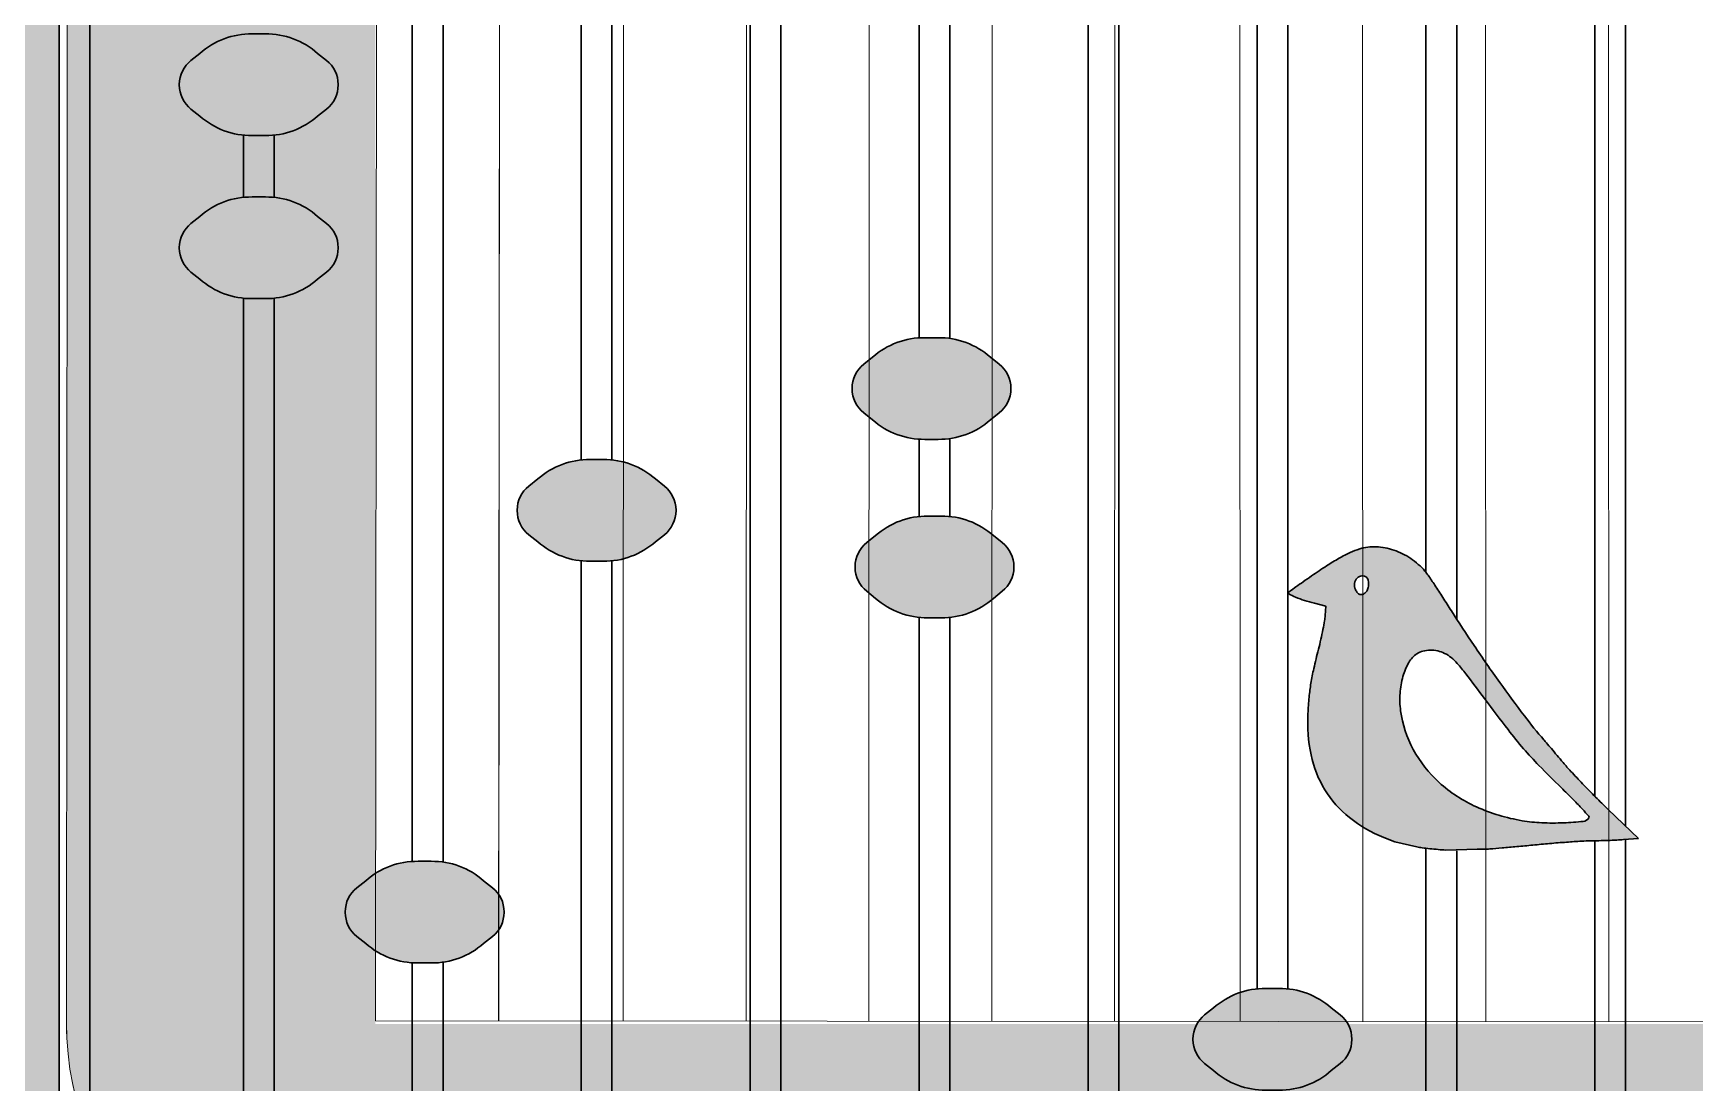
# Model space of a CAD drawing. Header units: millimetres. Extents: x 35877 to 3066687, y -650199 to -40525.
# Drawn here: x 144657.82 to 144684.86, y -179790.32 to -179773.24 of the extents above; entities that cross this region are included whole.
import ezdxf

# ---------------------------------------------------------------- set-up
doc = ezdxf.new("R2010")
doc.units = ezdxf.units.MM
doc.header["$MEASUREMENT"] = 0
for name, color, linetype, lineweight in [('A8_FURNITURE', 32, 'Continuous', 30), ('dim05', 1, 'Continuous', 13), ('Elevation 4.5', 206, 'Continuous', 5), ('FURNITURE', 32, 'Continuous', 9), ('NAME PLATE', 7, 'Continuous', 25)]:
    doc.layers.add(name, color=color, linetype=linetype, lineweight=lineweight)

msp = doc.modelspace()

# ---------------------------------------------------------------- hatches: boundary and pattern name
at = {"layer": 'dim05', "lineweight": 0, "true_color": 0xa47149, "transparency": 33554630}
h = msp.add_hatch(color=35, dxfattribs=at)
h.dxf.hatch_style = 1
h.paths.add_polyline_path([(144698.2313818289, -179711.3997529736), (144652.2392910167, -179711.3997529736), (144652.2469404274, -179803.3590777474), (144698.2390312396, -179803.3590777474), (144698.2377919418, -179788.4605452587), (144692.2390312396, -179788.4605452587), (144692.2390312396, -179791.3590777474, -0.4142135623730951), (144689.2390312396, -179794.3590777474), (144661.241477881, -179794.3590777474, -0.4142135623730951), (144658.241477881, -179791.3590777474), (144658.241477881, -179722.3649777924, -0.4142135623730951), (144661.241477881, -179719.3649777924), (144689.2390312396, -179719.3649777924, -0.4142135623730951), (144692.2390312396, -179722.3649777924), (144692.2390312396, -179749.2606801416), (144698.2345311972, -179749.2606801416)])
at = {"layer": 'Elevation 4.5', "lineweight": 0, "true_color": 0x000000, "transparency": 33554628}
h = msp.add_hatch(color=18, dxfattribs=at)
h.dxf.hatch_style = 1
h.paths.add_polyline_path([(144662.7843304439, -179774.0800362063, 0.2335693837455621), (144662.5942970542, -179773.6798962402), (144662.4496273862, -179773.5655968579, 0.1866468864992518), (144661.5995546106, -179773.2491003679), (144661.3832213856, -179773.2491003679, 0.1866468864992447), (144660.5331486101, -179773.5655968579), (144660.388478942, -179773.6798962402, 0.2294381312187929), (144660.1984455523, -179774.0722235276, 0.2335693837448415), (144660.388478942, -179774.4723634938), (144660.5331486101, -179774.5866628761, 0.1866468864992493), (144661.3832213856, -179774.903159366), (144661.5995546106, -179774.903159366, 0.1866468864992456), (144662.4496273862, -179774.5866628761), (144662.5942970542, -179774.4723634938, 0.2294381312761698)])
h = msp.add_hatch(color=18, dxfattribs=at)
h.dxf.hatch_style = 1
h.paths.add_polyline_path([(144662.7843819503, -179776.7340952044, 0.2335693837455621), (144662.5943485607, -179776.3339552382), (144662.4496788926, -179776.2196558559, 0.1866468864992518), (144661.5996061171, -179775.903159366), (144661.3832728921, -179775.903159366, 0.1866468864992447), (144660.5332001165, -179776.2196558559), (144660.3885304485, -179776.3339552383, 0.2294381312187929), (144660.1984970588, -179776.7262825257, 0.2335693837448415), (144660.3885304485, -179777.1264224918), (144660.5332001165, -179777.2407218741, 0.1866468864992493), (144661.3832728921, -179777.5572183641), (144661.5996061171, -179777.5572183641, 0.1866468864992456), (144662.4496788926, -179777.2407218741), (144662.5943485606, -179777.1264224919, 0.2294381312761698)])
h = msp.add_hatch(color=18, dxfattribs=at)
h.dxf.hatch_style = 1
h.paths.add_polyline_path([(144673.7345290565, -179779.0168487279, 0.2335693837455621), (144673.5444956668, -179778.6167087618), (144673.3998259988, -179778.5024093795, 0.1866468864992518), (144672.5497532232, -179778.1859128895), (144672.3334199982, -179778.1859128895, 0.1866468864992447), (144671.4833472226, -179778.5024093795), (144671.3386775546, -179778.6167087618, 0.2294381312187929), (144671.1486441649, -179779.0090360492, 0.2335693837448415), (144671.3386775546, -179779.4091760154), (144671.4833472226, -179779.5234753977, 0.1866468864992493), (144672.3334199982, -179779.8399718876), (144672.5497532232, -179779.8399718876, 0.1866468864992456), (144673.3998259988, -179779.5234753977), (144673.5444956667, -179779.4091760154, 0.2294381312761698)])
h = msp.add_hatch(color=18, dxfattribs=at)
h.dxf.hatch_style = 1
h.paths.add_polyline_path([(144668.2839741767, -179781.0074223942, 0.2335693837455621), (144668.0939407871, -179780.6072824281), (144667.949271119, -179780.4929830458, 0.1866468864992518), (144667.0991983435, -179780.1764865559), (144666.8828651185, -179780.1764865559, 0.1866468864992447), (144666.0327923429, -179780.4929830458), (144665.8881226749, -179780.6072824281, 0.2294381312187929), (144665.6980892852, -179780.9996097156, 0.2335693837448415), (144665.8881226749, -179781.3997496817), (144666.0327923429, -179781.514049064, 0.1866468864992493), (144666.8828651185, -179781.8305455539), (144667.0991983435, -179781.8305455539, 0.1866468864992456), (144667.949271119, -179781.514049064), (144668.093940787, -179781.3997496818, 0.2294381312761698)])
h = msp.add_hatch(color=18, dxfattribs=at)
h.dxf.hatch_style = 1
h.paths.add_polyline_path([(144673.7835664032, -179781.9287204046, 0.2335693837455621), (144673.5935330135, -179781.5285804385), (144673.4488633455, -179781.4142810562, 0.1866468864992518), (144672.5987905699, -179781.0977845663), (144672.3824573449, -179781.0977845663, 0.1866468864992447), (144671.5323845694, -179781.4142810562), (144671.3877149013, -179781.5285804385, 0.2294381312187929), (144671.1976815116, -179781.920907726, 0.2335693837448415), (144671.3877149013, -179782.3210476921), (144671.5323845694, -179782.4353470744, 0.1866468864992493), (144672.3824573449, -179782.7518435643), (144672.5987905699, -179782.7518435643, 0.1866468864992456), (144673.4488633455, -179782.4353470744), (144673.5935330135, -179782.3210476922, 0.2294381312761698)])
h = msp.add_hatch(color=18, dxfattribs=at)
h.dxf.hatch_style = 1
edge = h.paths.add_edge_path()
edge.add_arc((144661.6753834945, -179794.7249500034), 22.71277757108558, 32.16172456926157, 32.81148210288643)
edge.add_arc((144666.9554946829, -179791.3206527481), 16.43035654375045, 32.81148210665176, 33.63723764329593)
edge.add_arc((144665.976792638, -179791.9718490748), 17.60590507442646, 33.63732160428831, 34.28730340976625)
edge.add_arc((144679.9656691033, -179782.4338262425), 0.674793347500813, 34.28730343310656, 41.16894355051372)
edge.add_arc((144679.5689524717, -179782.7807457449), 1.201801152872894, 41.16894354354579, 55.9920307366927)
edge.add_arc((144679.5905321626, -179782.7487621343), 1.163218327600577, 55.99203073469801, 71.17988011244289)
edge.add_arc((144679.6277684526, -179782.6395130513), 1.047797777297143, 71.1799864031716, 87.21540258183099)
edge.add_arc((144679.64163895, -179782.354338916), 0.7622865198643559, 87.21540257365744, 107.569980809068)
edge.add_arc((144679.8008455976, -179782.857135716), 1.289687106465092, 107.5699808175182, 114.984230487483)
edge.add_arc((144680.3644158806, -179784.0665850574), 2.62399560651567, 114.984230472451, 119.3422138767468)
edge.add_arc((144680.9719668172, -179785.1473615018), 3.863832637452334, 119.3422138913767, 122.918402823684)
edge.add_arc((144683.554171936, -179789.1360332104), 8.615388727239672, 122.9184028174024, 124.8820485785528)
edge.add_arc((144711.0329143835, -179828.5521988301), 56.66448235709579, 124.8820485660495, 125.0486099598604)
edge.add_arc((144697.5529992106, -179809.3356049334), 33.19140002734221, 125.0486100054601, 125.297528854635)
edge.add_arc((144718.1706213246, -179838.457580148), 68.87298886579251, 125.2975288079876, 125.400118313947)
edge.add_arc((144678.4209983865, -179782.5246716085), 0.2543122433924807, 125.400118316436, 130.7660377782542)
edge.add_arc((144678.2661554475, -179782.3450692187), 0.01717651394238802, 130.7660378935498, 241.7913550572283)
edge.add_arc((144678.9445585517, -179781.0803110313), 1.452392192579913, 241.7913550735764, 246.6074439563219)
edge.add_arc((144679.0156817611, -179780.9158963886), 1.631530925651959, 246.6074439603124, 252.0734011422824)
edge.add_arc((144679.1803477358, -179780.4068887636), 2.166510967779784, 252.0734011402797, 256.4923487535344)
edge.add_line((144678.6743044782, -179782.5134713029), (144678.8586094355, -179782.5577450397))
edge.add_line((144678.8586094355, -179782.5577450397), (144678.8495602402, -179782.7127314309))
edge.add_arc((144678.0977520476, -179782.6688355822), 0.7530885764697608, 350.1867725936558, 356.65846321495945, ccw=False)
edge.add_arc((144673.4058440556, -179781.8572868053), 5.514665208493895, 348.6954306194755, 350.18677260226514, ccw=False)
edge.add_arc((144672.7551590374, -179781.7272200702), 6.178222552240888, 347.16117339176003, 348.6954936126226, ccw=False)
edge.add_arc((144672.5039729539, -179781.6699776941), 6.435848517784304, 345.672186875351, 347.1612144690426, ccw=False)
edge.add_arc((144690.4195567665, -179786.2458657167), 12.0548760364553, 165.6721868666316, 167.2040636775351)
edge.add_arc((144682.5567871851, -179784.4600747349), 3.991862026780903, 167.204063686911, 170.6969806769675)
edge.add_arc((144681.9437830477, -179784.3596539507), 3.370687006033028, 170.6970534266985, 174.5650807287393)
edge.add_arc((144685.0944739821, -179784.6594194085), 6.535606071972467, 174.565080738195, 176.9223248547493)
edge.add_arc((144681.1709977308, -179784.4484647341), 2.606462683265474, 176.9223248525256, 191.7869719320551)
edge.add_arc((144680.3752046782, -179784.6145257265), 1.793527977553087, 191.7869719330732, 211.4585563509173)
edge.add_arc((144680.3103087856, -179784.6542294406), 1.717449979413286, 211.4585563533364, 231.6243327161126)
edge.add_arc((144680.6374137406, -179784.2411654538), 2.244346087587395, 231.6243327160234, 248.1267195580764)
edge.add_line((144679.8012712697, -179786.3239412769), (144679.9803853634, -179786.3958476718))
edge.add_line((144679.9803853634, -179786.3958476718), (144680.3396346649, -179786.4776473677))
edge.add_arc((144680.6346031023, -179784.9381806399), 1.567470632925063, 259.1533424034242, 262.434350220214)
edge.add_arc((144681.1776095348, -179780.8498413568), 5.691712875962254, 262.4343501949585, 263.6909855828025)
edge.add_arc((144681.2390558638, -179780.2940691418), 6.250871535311828, 263.6909856047576, 264.9343735003256)
edge.add_arc((144681.1086346329, -179781.7653789045), 4.773792622310335, 264.9343735001598, 266.4562436123144)
edge.add_line((144680.8135627384, -179786.5300434864), (144681.3204024835, -179786.5143296902))
edge.add_line((144681.3204024835, -179786.5143296902), (144681.4463341103, -179786.5143296902))
edge.add_arc((144681.4463341099, -179785.4657534341), 1.048576256143861, 270.0000000222639, 274.4026507890214)
edge.add_arc((144679.2720354564, -179757.225301084), 29.37260710579882, 274.4026507642312, 274.7970686569487)
edge.add_arc((144679.4756827283, -179759.6524115194), 26.9369681186945, 274.7971488530964, 275.310263421353)
edge.add_arc((144678.4945914634, -179749.0975527149), 37.53732586980061, 275.3103236337591, 275.7105061503938)
edge.add_arc((144684.2025387193, -179806.177900523), 19.82770500941959, 94.91844812055871, 95.7105061553006, ccw=False)
edge.add_arc((144684.283181718, -179807.1148370759), 20.76810566715427, 94.15348781103518, 94.9184901770812, ccw=False)
edge.add_arc((144684.1192036286, -179804.8566523689), 18.50397515314464, 93.39746178999599, 94.1535177038175, ccw=False)
edge.add_arc((144683.2097005444, -179789.5365100901), 3.156859616249403, 90.60034834854628, 93.39746178710669, ccw=False)
edge.add_arc((144683.0930910496, -179778.4079923021), 7.972269097740296, 270.6003483631366, 271.0369806123186)
edge.add_line((144683.2373710862, -179786.3789557218), (144683.9475634912, -179786.343188997))
edge.add_arc((144700.0718508775, -179769.0348646532), 23.65524752161354, 223.9404505925304, 227.0283183088817, ccw=False)
edge.add_arc((144694.5793906288, -179774.3499596975), 16.01214733226215, 222.896776801858, 223.8834857300156, ccw=False)
edge.add_arc((144685.684587098, -179782.6145887873), 3.870416654803198, 220.0632280018442, 222.8967767977496, ccw=False)
edge.add_arc((144607.1055015113, -179848.698177394), 98.80242968147073, 40.06322799918034, 40.1516844981128)
edge.add_arc((144620.3170723217, -179837.5527415622), 81.51757089850346, 40.15175099837433, 40.25570186641909)
edge.add_arc((144623.6085300373, -179834.7658408383), 77.20474009557171, 40.25575072261492, 40.34538112926886)
edge.add_arc((144677.9463127078, -179788.6100084903), 5.909891156234724, 40.3453811102247, 40.94446054311418)
edge.add_arc((144688.2846262117, -179779.6406290363), 7.776981894013973, 217.2227130501662, 220.944460562683, ccw=False)
edge.add_arc((144701.6178140182, -179769.5118554258), 24.52111375975269, 215.641396512841, 217.2227130518501, ccw=False)
edge.add_arc((144703.5107389459, -179768.1545845681), 26.85035160999695, 214.0867432932073, 215.6413965111122, ccw=False)
edge.add_arc((144697.9954735475, -179771.88683922), 20.19093142486694, 212.1617245665263, 214.0867432949394, ccw=False)
edge = h.paths.add_edge_path(flags=16)
edge.add_arc((144679.553148591, -179782.1940943388), 0.2322651146118047, 204.4953488956486, 219.9434680252169, ccw=False)
edge.add_arc((144679.5011740974, -179782.2177753851), 0.1751499683182469, 171.290389192147, 204.4953488683468, ccw=False)
edge.add_arc((144679.491953184, -179782.216362804), 0.1658214834924032, 136.6978099472737, 171.2903892049318, ccw=False)
edge.add_arc((144679.4543217889, -179782.1808980554), 0.1141120038685766, 93.00279646678632, 136.6978099550661, ccw=False)
edge.add_arc((144679.4536134688, -179782.1673951127), 0.1005904958060329, 45.000014898631775, 93.00279645580622, ccw=False)
edge.add_arc((144679.4570879945, -179782.1639206232), 0.09567680006221069, 11.325878481928214, 45.00003095784922, ccw=False)
edge.add_arc((144679.2972048573, -179782.1959435302), 0.2587353297781608, -4.7066212332899795, 11.325878482564974, ccw=False)
edge.add_arc((144679.283851924, -179782.1948441657), 0.272133442740565, 339.6071331042216, 355.2933787699598, ccw=False)
edge.add_arc((144679.4183125652, -179782.2448305757), 0.1286820390840577, 312.14464819820995, 339.6071330874381, ccw=False)
edge.add_arc((144679.4084164209, -179782.2338954383), 0.1434302898713241, 290.55917258419873, 312.14464822246345, ccw=False)
edge.add_arc((144679.4347980855, -179782.3042348655), 0.06830621089635083, 252.9833380006609, 290.55917254643856, ccw=False)
edge.add_arc((144679.4393377284, -179782.2894017916), 0.08381841382622764, 219.9434680186553, 252.98333803240502, ccw=False)
edge = h.paths.add_edge_path(flags=16)
edge.add_arc((144680.5215769542, -179783.6039455374), 0.3224896342936749, 104.54598176385619, 123.51146245731499, ccw=False)
edge.add_arc((144680.5660649023, -179783.775399914), 0.4996217341068242, 90.8832227233267, 104.5459817776453, ccw=False)
edge.add_arc((144680.5666477944, -179783.8132098825), 0.5374361954011544, 77.69642233482853, 90.88322270792588, ccw=False)
edge.add_arc((144680.5823190454, -179783.7413565929), 0.4638938039961975, 62.970975317138425, 77.69642235515062, ccw=False)
edge.add_arc((144680.5103111771, -179783.8825031841), 0.622347246046015, 51.14747338085027, 62.970975305511615, ccw=False)
edge.add_arc((144680.3985045972, -179784.0213017628), 0.8005767519077509, 41.35852815053022, 51.14747337910302, ccw=False)
edge.add_arc((144678.7468312386, -179785.475324329), 3.00107817356593, 37.224918750188124, 41.3585281564371, ccw=False)
edge.add_arc((144627.2891748777, -179824.5690965992), 67.62470719938264, 36.79428501611818, 37.22491874805053, ccw=False)
edge.add_arc((144715.8826153958, -179758.3065166521), 43.00768952093476, 216.7942850155055, 217.637653555101)
edge.add_arc((144687.6713410736, -179780.0616726447), 7.382378137841509, 217.6376535555531, 220.7440865039881)
edge.add_arc((144686.5697928112, -179781.0106292694), 5.928443046414641, 220.7440865036091, 224.3298438756137)
edge.add_arc((144697.0716372505, -179770.75162375), 20.60958506176154, 224.3298438766727, 225.7480068876762)
edge.add_arc((144669.7458782102, -179798.8003478766), 18.5494245306522, 44.86726686309112, 45.748006887651115, ccw=False)
edge.add_arc((144679.1549389798, -179789.4347810545), 5.27372242245683, 42.62086097932121, 44.86726685715291, ccw=False)
edge.add_arc((144677.3737963277, -179791.0738229381), 7.694244565161012, 41.450303158881525, 42.62086099310898, ccw=False)
edge.add_arc((144683.1249571129, -179785.9945118962), 0.02122358009796283, -32.61788156688658, 41.45030317844203, ccw=False)
edge.add_arc((144683.0372163361, -179785.938360738), 0.125393616470867, 275.88485687641503, 327.3821184445491, ccw=False)
edge.add_arc((144682.507220313, -179780.7964043275), 5.294591959775962, 272.4032081349221, 275.8848568685409, ccw=False)
edge.add_arc((144682.5610431463, -179782.0788619258), 4.011005426326134, 267.33728693384694, 272.40320813495885, ccw=False)
edge.add_arc((144682.4998997339, -179783.3935875349), 2.694858799206424, 260.5119849194672, 267.33728693438877, ccw=False)
edge.add_arc((144682.5557746957, -179783.0592623385), 3.033820962743133, 245.8124506496482, 260.51198491980324, ccw=False)
edge.add_arc((144682.2667195288, -179783.70281324), 2.328334852051495, 227.8874133910659, 245.81245064905892, ccw=False)
edge.add_arc((144682.0687471145, -179783.9218169175), 2.033113430747092, 208.563410003735, 227.8874133889282, ccw=False)
edge.add_arc((144681.88734966, -179784.0205650242), 1.826579595609213, 187.620794974303, 208.563486297588, ccw=False)
edge.add_arc((144681.4890363428, -179784.0738585128), 1.424716814798801, 176.1607285301803, 187.6207949680533, ccw=False)
edge.add_arc((144681.3758399819, -179784.0662620862), 1.311265848237073, 163.965792939255, 176.1607285358748, ccw=False)
edge.add_arc((144681.1197877698, -179783.9926748284), 1.044849219870216, 150.4171642868732, 163.9657929342519, ccw=False)
edge.add_arc((144680.5737100788, -179783.6826758706), 0.4169159444802546, 123.51146246436971, 150.4171642894861, ccw=False)
h = msp.add_hatch(color=18, dxfattribs=at)
h.dxf.hatch_style = 1
h.paths.add_polyline_path([(144665.4851407168, -179787.5457401655, 0.2335693837455621), (144665.2951073272, -179787.1456001994), (144665.1504376591, -179787.0313008171, 0.1866468864992518), (144664.3003648836, -179786.7148043271), (144664.0840316586, -179786.7148043271, 0.1866468864992447), (144663.233958883, -179787.0313008171), (144663.089289215, -179787.1456001994, 0.2294381312187929), (144662.8992558253, -179787.5379274868, 0.2335693837448415), (144663.089289215, -179787.938067453), (144663.233958883, -179788.0523668353, 0.1866468864992493), (144664.0840316586, -179788.3688633252), (144664.3003648836, -179788.3688633252, 0.1866468864992456), (144665.1504376591, -179788.0523668353), (144665.2951073271, -179787.938067453, 0.2294381312761698)])
h = msp.add_hatch(color=18, dxfattribs=at)
h.dxf.hatch_style = 1
h.paths.add_polyline_path([(144679.2832989494, -179789.6127552685, 0.2335693837455621), (144679.0932655598, -179789.2126153023), (144678.9485958917, -179789.09831592, 0.1866468864992518), (144678.0985231162, -179788.7818194301), (144677.8821898912, -179788.7818194301, 0.1866468864992447), (144677.0321171156, -179789.09831592), (144676.8874474476, -179789.2126153024, 0.2294381312187929), (144676.6974140579, -179789.6049425898, 0.2335693837448415), (144676.8874474476, -179790.0050825559), (144677.0321171156, -179790.1193819382, 0.1866468864992493), (144677.8821898912, -179790.4358784282), (144678.0985231162, -179790.4358784282, 0.1866468864992456), (144678.9485958917, -179790.1193819382), (144679.0932655597, -179790.005082556, 0.2294381312761698)])
at = {"layer": 'NAME PLATE', "lineweight": 0, "true_color": 0x000000, "transparency": 33554687}
h = msp.add_hatch(color=18, dxfattribs=at)
h.dxf.hatch_style = 1
h.set_gradient(color1=(153, 155, 55), color2=(229, 232, 120), name='INVCYLINDER')
h.paths.add_polyline_path([(144692.4910565485, -179724.4331572106, 0.4109880837196706), (144687.4538590592, -179719.4511910097), (144687.4538590592, -179762.3972749645), (144692.4910565485, -179762.3936251742)], flags=17)
h.paths.add_polyline_path([(144692.4912237664, -179766.4111629302, 0.9852287181319922), (144692.4288207751, -179762.4127009826), (144687.4538590592, -179762.3972749645), (144687.4538590592, -179789.3580342925), (144663.3917152526, -179789.3580342925), (144663.3917152526, -179719.4508876503, 0.4142438736979137), (144658.4090339802, -179724.4331572536), (144658.3617678484, -179789.3826911348, 0.4139882622943566), (144663.3617663688, -179794.3865375537), (144687.4110802654, -179794.4050383065, 0.4196556007892562), (144692.5197180578, -179789.377809019)])

# ---------------------------------------------------------------- linework, layer by layer
at = {"layer": 'A8_FURNITURE', "linetype": 'ByBlock', "lineweight": 15, "transparency": 33554687}
for p, q in [((144663.4554036344, -179719.4039058594, 531.9840777681574), (144663.3932522359, -179789.3100923572, -260.0136148767915)), ((144665.4417851208, -179719.4040378996, 2.395492587626329), (144665.4010191636, -179789.3116369003, -1.503754232695003)), ((144665.4136567641, -179766.3603798691), (144665.3932441159, -179789.3116309191, -260.7256360141592)), ((144667.4301873775, -179766.3609411842), (144667.4228010089, -179789.3131922247, -260.7256360141592)), ((144669.4301873001, -179766.361497898), (144669.4228006582, -179789.3147307925, -260.7256360141592)), ((144671.4301872225, -179766.3620546117), (144671.4228003074, -179789.3162693602, -260.7256360141592)), ((144673.4301871451, -179766.3626113255), (144673.4227999566, -179789.317807928, -260.7256360141592)), ((144675.4301870676, -179766.3631680392), (144675.4227996058, -179789.3193464958, -260.7256360141592)), ((144677.4566999289, -179766.363732133), (144677.4640876708, -179789.3209168261, -260.7256360141592)), ((144679.4567001613, -179766.3642888469), (144679.4640881765, -179789.3224553945, -260.7256360141592)), ((144681.4566995766, -179766.3619098161), (144681.4640886823, -179789.3239939629, -260.7256360141592)), ((144683.4604613867, -179766.3611339037, -175.1534234895995), (144683.464089188, -179789.3255325313, -260.7256360141592)), ((144687.4219758028, -179789.3285772702, -260.7256360141592), (144663.3932522359, -179789.3100923572, -260.7256360141592))]:
    msp.add_line(p, q, dxfattribs=at)
msp.add_lwpolyline([(144658.3651071426, -179789.5198076689), (144658.4089756335, -179724.3858714471)], dxfattribs=at)
msp.add_arc((144663.3655560819, -179789.3354053709, -308.673234267458), 5.003847899555694, 180, 269.9559232808294, dxfattribs=at)
at = {"layer": 'Elevation 4.5', "color": 18, "lineweight": 30, "true_color": 0x000000, "transparency": 33554687}
for p, q in [((144666.7411720508, -179736.5511111145), (144666.7411720508, -179775.0379045549)), ((144667.2411720508, -179736.5298846056), (144667.2411720508, -179775.0477868053)), ((144669.490968164, -179751.4821111864), (144669.490968164, -179793.8465463402)), ((144669.990968164, -179752.3156759286), (144669.990968164, -179793.8590777474)), ((144674.9905603905, -179757.8592125636), (144674.9905603905, -179793.8465463402)), ((144675.4905603905, -179757.884289824), (144675.4905603905, -179793.8590777474)), ((144672.2407642773, -179763.8381832367), (144672.2407642773, -179778.1936404903)), ((144672.7407642773, -179763.8381832367), (144672.7407642773, -179778.2035227407)), ((144683.2399487301, -179765.0410383276), (144683.2399487301, -179785.6554511586)), ((144683.7399487302, -179765.0410383276), (144683.7399487302, -179786.1427066732)), ((144680.4901526169, -179765.334684699), (144680.4901526169, -179782.0092522138)), ((144680.9901526169, -179765.2953148955), (144680.9901526169, -179782.7722777436)), ((144663.9913759376, -179771.5134887055), (144663.9913759376, -179780.1236294544)), ((144663.9913759376, -179771.5134887055), (144663.9913759376, -179780.1236294544)), ((144664.4913759376, -179771.4901745893), (144664.4913759376, -179780.1335117048)), ((144664.4913759376, -179771.4901745893), (144664.4913759376, -179780.1335117048)), ((144677.7403565037, -179772.150807026), (144677.7403565037, -179787.5295648479)), ((144678.2403565037, -179772.1409247756), (144678.2403565037, -179787.5196825975)), ((144661.2415798244, -179774.8945952535), (144661.2415798244, -179775.9070441583)), ((144661.7415798244, -179774.8945952535), (144661.7415798244, -179775.9070441583)), ((144666.7411720508, -179775.0379045549), (144666.7411720508, -179780.1803713482)), ((144667.2411720508, -179775.0477868053), (144667.2411720508, -179780.1803713482)), ((144661.2415798244, -179777.5486542516), (144661.2415798244, -179793.8465463402)), ((144661.7415798244, -179777.5486542516), (144661.7415798244, -179793.8590777474)), ((144672.2407642773, -179779.8431903241), (144672.2407642773, -179781.1016693586)), ((144672.7407642773, -179779.8333080737), (144672.7407642773, -179781.1016693586)), ((144663.9913759376, -179780.1236294544), (144663.9913759376, -179786.7147192492)), ((144664.4913759376, -179780.1335117048), (144664.4913759376, -179786.7246014996)), ((144666.7411720508, -179781.8219814415), (144666.7411720508, -179790.2037797946)), ((144666.7411720508, -179781.8219814415), (144666.7411720508, -179793.8465463402)), ((144667.2411720508, -179781.8219814414), (144667.2411720508, -179790.2037797946)), ((144667.2411720508, -179781.8219814414), (144667.2411720508, -179793.8590777474)), ((144678.6743040736, -179782.5134712057), (144678.8586094355, -179782.5577450397)), ((144678.8586094355, -179782.5577450397), (144678.8495602792, -179782.7127307623)), ((144672.2407642773, -179782.7432794519), (144672.2407642773, -179793.8465463402)), ((144672.7407642773, -179782.7432794519), (144672.7407642773, -179793.8590777474)), ((144683.9475634912, -179786.343188997), (144683.4567747683, -179785.8692609236)), ((144679.8012727788, -179786.3239418827), (144679.9803853634, -179786.3958476718)), ((144683.7069034737, -179786.3599889574), (144683.9475634912, -179786.343188997)), ((144679.9803853634, -179786.3958476718), (144680.3396346649, -179786.4776473677)), ((144680.4901526169, -179786.4998854671), (144680.4901526169, -179793.8465463402)), ((144680.8135627384, -179786.5300434864), (144681.3204024835, -179786.5143296902)), ((144680.9901526169, -179786.5412378923), (144680.9901526169, -179793.8590777474)), ((144681.3204024835, -179786.5143296902), (144681.4463351514, -179786.5143296902)), ((144683.2399487301, -179786.3789086477), (144683.2399487301, -179793.8465463402)), ((144683.7399487301, -179786.3576821388), (144683.7399487301, -179793.8590777474)), ((144677.7403565037, -179787.5295648479), (144677.7403565037, -179788.7880438825)), ((144678.2403565037, -179787.5196825975), (144678.2403565037, -179788.7880438825)), ((144663.9913759376, -179788.364269083), (144663.9913759376, -179793.8465463402)), ((144664.4913759376, -179788.3543868326), (144664.4913759376, -179793.8590777474))]:
    msp.add_line(p, q, dxfattribs=at)
msp.add_lwpolyline([(144691.7390312396, -179749.2606801416), (144691.7390312396, -179722.3649777924, 0.4142135623730951), (144689.2390312396, -179719.8649777924), (144661.241477881, -179719.8649777924, 0.4142135623730951), (144658.741477881, -179722.3649777924), (144658.741477881, -179791.3590777474, 0.4142135623730951), (144661.241477881, -179793.8590777474), (144689.2390312396, -179793.8590777474, 0.4142135623730951), (144691.7390312396, -179791.3590777474), (144691.7390312396, -179788.4605452587)], format="xyb", dxfattribs=at)
for points in [[(144662.7845222702, -179774.0698838676), (144662.7845222702, -179774.0776965462, -0.2294381312374742), (144662.5944888805, -179774.4700238337), (144662.4498192125, -179774.584323216, -0.1866468864992491), (144661.5997464369, -179774.9008197059), (144661.3834132119, -179774.9008197059, -0.1866468864992491), (144660.5333404363, -179774.584323216), (144660.3886707683, -179774.4700238337, -0.2294381312374742), (144660.1986373786, -179774.0776965462), (144660.1986373786, -179774.0698838676, -0.2294381312374741), (144660.3886707683, -179773.6775565801), (144660.5333404363, -179773.5632571978, -0.1866468864992491), (144661.3834132119, -179773.2467607078), (144661.5997464369, -179773.2467607078, -0.1866468864992491), (144662.4498192125, -179773.5632571978), (144662.5944888805, -179773.6775565801, -0.2294381312374741)], [(144662.7845222702, -179776.7239428656), (144662.7845222702, -179776.7317555443, -0.2294381312374742), (144662.5944888805, -179777.1240828318), (144662.4498192124, -179777.2383822141, -0.1866468864992491), (144661.5997464369, -179777.554878704), (144661.3834132119, -179777.554878704, -0.1866468864992491), (144660.5333404363, -179777.2383822141), (144660.3886707683, -179777.1240828318, -0.2294381312374742), (144660.1986373786, -179776.7317555443), (144660.1986373786, -179776.7239428656, -0.2294381312374741), (144660.3886707683, -179776.3316155782), (144660.5333404363, -179776.2173161959, -0.1866468864992491), (144661.3834132119, -179775.9008197059), (144661.5997464369, -179775.9008197059, -0.1866468864992491), (144662.4498192124, -179776.2173161959), (144662.5944888805, -179776.3316155782, -0.2294381312374741)], [(144673.7346693763, -179779.0145090678), (144673.7346693763, -179779.0223217465, -0.2294381312374742), (144673.5446359866, -179779.414649034), (144673.3999663186, -179779.5289484163, -0.1866468864992491), (144672.549893543, -179779.8454449062), (144672.333560318, -179779.8454449062, -0.1866468864992491), (144671.4834875425, -179779.5289484163), (144671.3388178744, -179779.414649034, -0.2294381312374742), (144671.1487844847, -179779.0223217465), (144671.1487844847, -179779.0145090678, -0.2294381312374741), (144671.3388178744, -179778.6221817804), (144671.4834875425, -179778.5078823981, -0.1866468864992491), (144672.333560318, -179778.1913859081), (144672.549893543, -179778.1913859081, -0.1866468864992491), (144673.3999663186, -179778.5078823981), (144673.5446359866, -179778.6221817804, -0.2294381312374741)], [(144668.2841144966, -179780.9972700555), (144668.2841144966, -179781.0050827341, -0.2294381312374742), (144668.0940811069, -179781.3974100216), (144667.9494114389, -179781.5117094039, -0.1866468864992491), (144667.0993386633, -179781.8282058939), (144666.8830054383, -179781.8282058939, -0.1866468864992491), (144666.0329326627, -179781.5117094039), (144665.8882629947, -179781.3974100216, -0.2294381312374742), (144665.698229605, -179781.0050827342), (144665.698229605, -179780.9972700555, -0.2294381312374741), (144665.8882629947, -179780.604942768), (144666.0329326627, -179780.4906433857, -0.1866468864992491), (144666.8830054383, -179780.1741468958), (144667.0993386633, -179780.1741468958, -0.1866468864992491), (144667.9494114389, -179780.4906433857), (144668.0940811069, -179780.604942768, -0.2294381312374741)], [(144673.783706723, -179781.9185680659), (144673.783706723, -179781.9263807446, -0.2294381312374742), (144673.5936733334, -179782.318708032), (144673.4490036653, -179782.4330074143, -0.1866468864992491), (144672.5989308898, -179782.7495039043), (144672.3825976647, -179782.7495039043, -0.1866468864992491), (144671.5325248892, -179782.4330074143), (144671.3878552212, -179782.318708032, -0.2294381312374742), (144671.1978218315, -179781.9263807446), (144671.1978218315, -179781.9185680659, -0.2294381312374741), (144671.3878552212, -179781.5262407784), (144671.5325248892, -179781.4119413961, -0.1866468864992491), (144672.3825976648, -179781.0954449062), (144672.5989308898, -179781.0954449062, -0.1866468864992491), (144673.4490036653, -179781.4119413961), (144673.5936733334, -179781.5262407784, -0.2294381312374741)], [(144679.524741672, -179782.0962668725, -0.147998), (144679.5509016065, -179782.1451308316, -0.070065), (144679.5550680662, -179782.2171693732, -0.06855499999999999), (144679.5389296041, -179782.2896702579, -0.120405), (144679.5046588383, -179782.3402422538, -0.09446399999999999), (144679.4587854707, -179782.3681906611, -0.16544), (144679.4148084209, -179782.3695506504, -0.145171), (144679.3750760027, -179782.3432158892, -0.06750700000000001), (144679.3417886902, -179782.2903963421, -0.145904), (144679.328043565, -179782.1912550124, -0.152099), (144679.3712773902, -179782.1026345438, -0.193), (144679.4483445456, -179782.0669427046, -0.212568)], [(144680.7931314095, -179783.3281307364, -0.051635), (144680.9007193749, -179783.3978408957, -0.042739), (144680.9994093407, -179783.492305898, -0.018038), (144681.1364889548, -179783.6598337058, -0.001879), (144681.4424388045, -179784.0657013109, 0.00368), (144681.8253297183, -179784.5698494606, 0.013555), (144682.0782182912, -179784.8800213774, 0.015647), (144682.3290110225, -179785.1533586565, 0.006188), (144682.6899575921, -179785.5138148686, -0.003843), (144682.8926598413, -179785.714352188, -0.009801), (144683.0356017087, -179785.8637020896, -0.005108), (144683.1408648199, -179785.9804625116, -0.334926), (144683.1428334119, -179786.0059521011, -0.228559), (144683.0500728392, -179786.0630935299, -0.015192), (144682.7292463347, -179786.0863389647, -0.022109), (144682.3747032706, -179786.0855366045, -0.029789), (144682.0556812472, -179786.0515818697, -0.06422699999999999), (144681.3127471234, -179785.8267435197, -0.078375), (144680.7053493196, -179785.4300266758, -0.084521), (144680.2830640825, -179784.8938695557, -0.091628), (144680.0769036855, -179784.2628012563, -0.050044), (144680.0675160655, -179783.978474533, -0.053263), (144680.115586353, -179783.7040757867, -0.059186), (144680.2111420745, -179783.4768522884, -0.11794), (144680.3435283263, -179783.3350621977, -0.082944), (144680.4405830033, -179783.2917924593, -0.059685), (144680.5583635555, -179783.2758375391, -0.057602), (144680.6811712207, -179783.288117463, -0.06434)], [(144665.4852810367, -179787.5355878268), (144665.4852810367, -179787.5434005054, -0.2294381312374742), (144665.295247647, -179787.9357277929), (144665.150577979, -179788.0500271752, -0.1866468864992491), (144664.3005052034, -179788.3665236651), (144664.0841719784, -179788.3665236651, -0.1866468864992491), (144663.2340992028, -179788.0500271752), (144663.0894295348, -179787.9357277929, -0.2294381312374742), (144662.8993961451, -179787.5434005054), (144662.8993961451, -179787.5355878268, -0.2294381312374741), (144663.0894295348, -179787.1432605393), (144663.2340992028, -179787.028961157, -0.1866468864992491), (144664.0841719784, -179786.7124646671), (144664.3005052034, -179786.7124646671, -0.1866468864992491), (144665.150577979, -179787.028961157), (144665.295247647, -179787.1432605393, -0.2294381312374741)], [(144679.2832989494, -179789.6049425898), (144679.2832989494, -179789.6127552684, -0.2294381312374742), (144679.0932655598, -179790.0050825559), (144678.9485958917, -179790.1193819382, -0.1866468864992491), (144678.0985231162, -179790.4358784281), (144677.8821898912, -179790.4358784281, -0.1866468864992491), (144677.0321171156, -179790.1193819382), (144676.8874474476, -179790.0050825559, -0.2294381312374742), (144676.6974140579, -179789.6127552684), (144676.6974140579, -179789.6049425898, -0.2294381312374741), (144676.8874474476, -179789.2126153023), (144677.0321171156, -179789.09831592, -0.1866468864992491), (144677.8821898912, -179788.7818194301), (144678.0985231162, -179788.7818194301, -0.1866468864992491), (144678.9485958917, -179789.09831592), (144679.0932655598, -179789.2126153023, -0.2294381312374741)]]:
    msp.add_lwpolyline(points, format="xyb", close=True, dxfattribs=at)
for centre, radius, start, end in [((144680.3644158809, -179784.0665850568), 2.623995605995932, 114.9842620505844, 119.3423412243184), ((144679.8008455975, -179782.8571357161), 1.289687106467398, 107.570058227055, 114.9842947078614), ((144679.64163895, -179782.3543389161), 0.7622865199143046, 87.21550114133196, 107.5701117891531), ((144679.6277684525, -179782.6395130513), 1.04779777737952, 71.17894093709354, 87.21547428581611), ((144679.5905321626, -179782.7487621344), 1.163218327678083, 55.99033052554446, 71.17893838429785), ((144683.5541719351, -179789.1360332103), 8.615388726649833, 122.9184072270367, 124.8820001330515), ((144680.971966817, -179785.1473615024), 3.863832637864203, 119.3423003619466, 122.9184126580592), ((144679.5689524717, -179782.7807457449), 1.201801152876731, 41.16895437226788, 55.99038510698337), ((144679.9656691031, -179782.4338262425), 0.6747933476355904, 34.2872876646985, 41.16896283715655), ((144718.1706213228, -179838.4575801411), 68.87298885913003, 125.2974447403867, 125.4001187704238), ((144697.5529991942, -179809.3356049446), 33.19140002708405, 125.0486907877763, 125.297354372447), ((144711.0329143907, -179828.5521988202), 56.66448235315305, 124.8820412123083, 125.0486573099231), ((144665.976792641, -179791.9718490776), 17.60590507348274, 33.63963304973817, 34.28730281758151), ((144666.9554946827, -179791.3206527472), 16.43035654344781, 32.81145026823387, 33.63971445101878), ((144678.2661554475, -179782.3450692187), 0.01717651394821247, 130.7660965104085, 241.7913230660559), ((144678.4209983865, -179782.5246716087), 0.2543122435719983, 125.4002412998887, 130.7660417286982), ((144678.9445585515, -179781.0803110315), 1.452392192378978, 241.7913546969622, 246.6073872706736), ((144679.0156817611, -179780.9158963881), 1.631530926074752, 246.6073935026548, 252.0732910358314), ((144679.1803477356, -179780.4068887638), 2.166510967498774, 252.0733182190959, 256.4923377517633), ((144661.6753834938, -179794.7249500034), 22.7127775716815, 32.16172667348052, 32.81145907321118), ((144673.4058440547, -179781.8572868054), 5.514665209368815, 348.6964097871122, 350.1867665950315), ((144678.0977520476, -179782.6688355821), 0.7530885764547112, 350.1867285793649, 356.6585141558099), ((144697.9954735479, -179771.8868392204), 20.19093142500675, 212.1617221963788, 214.0865859447727), ((144672.5039729545, -179781.6699776936), 6.435848517269968, 345.6721553977519, 347.1611371658554), ((144672.7551590378, -179781.7272200694), 6.178222552010446, 347.1610928608836, 348.6963676043092), ((144690.419556767, -179786.2458657151), 12.05487603655545, 165.6722036769486, 167.2040408262506), ((144703.5107389461, -179768.1545845671), 26.85035161077118, 214.086624970953, 215.6411502206568), ((144682.5567871849, -179784.4600747352), 3.991862026580391, 167.2039946496211, 170.6960167389362), ((144681.943783048, -179784.3596539502), 3.370687006320364, 170.6959118642, 174.5650719962692), ((144701.6178140181, -179769.5118554263), 24.5211137593664, 215.6411268245701, 217.2226944170241), ((144685.0944739821, -179784.6594194083), 6.535606071959995, 174.565076234051, 176.9223706527611), ((144681.1709977307, -179784.4484647341), 2.606462683102706, 176.9224396811568, 191.7870045928475), ((144688.2846262118, -179779.6406290357), 7.776981894470183, 217.222654296248, 220.9444901039432), ((144680.3752046782, -179784.6145257265), 1.793527977537208, 191.7870193976381, 211.4572634356023), ((144677.9463127086, -179788.6100084904), 5.909891155698539, 40.34533837242126, 40.94442167810944), ((144623.6085300281, -179834.7658408358), 77.20474010099319, 40.25393379181752, 40.34537785101568), ((144620.3170723197, -179837.5527415671), 81.51757090312233, 40.15176540673879, 40.25398107158538), ((144607.1055015041, -179848.6981774068), 98.8024296951526, 40.06323170779701, 40.1516963876681), ((144685.684587098, -179782.6145887869), 3.870416655076666, 220.0631333865148, 222.8968382302337), ((144694.5793906301, -179774.3499596997), 16.01214733164903, 222.8967916424932, 223.8834188702569), ((144695.8468156719, -179773.1310165535), 17.77060933858912, 223.88337014684, 224.8626636515292), ((144680.3103087856, -179784.6542294407), 1.717449979410189, 211.4572061628595, 231.6246694259459), ((144693.5530053874, -179775.4138576101), 14.53441884502409, 224.8626611529583, 226.0012335160743), ((144680.6374137406, -179784.2411654539), 2.244346087537092, 231.6245903782446, 248.1267610720714), ((144680.6346031026, -179784.9381806401), 1.567470632715429, 259.1533423915379, 262.4343329288636), ((144681.1776095334, -179780.8498413566), 5.691712876012644, 262.4343454509939, 263.6911730712479), ((144681.2390558649, -179780.2940691426), 6.250871534586711, 263.6911562976055, 264.9344625167734), ((144681.1086346327, -179781.7653789054), 4.773792621397258, 264.9344900735301, 266.4562436128408), ((144681.4463341102, -179785.4657534345), 1.048576255737577, 270.0000568976769, 274.4025813558428), ((144679.2720354536, -179757.2253010843), 29.37260710572787, 274.4026482911821, 274.7970720492501), ((144679.4756827281, -179759.652411516), 26.93696812207203, 274.7971525442787, 275.3102926893588), ((144678.4945914601, -179749.0975527161), 37.53732586885415, 275.3103446406234, 275.710497959385), ((144684.2025387188, -179806.1779005229), 19.8277050092522, 94.91846796861083, 95.71052167073483), ((144684.2831817173, -179807.1148370762), 20.7681056674129, 94.15349871875038, 94.91850912464066), ((144684.1192036293, -179804.8566523698), 18.50397515404232, 93.39745758669609, 94.15352995009712), ((144683.2097005444, -179789.5365100905), 3.156859616601853, 90.60039606351235, 93.39743714020844), ((144683.0930910505, -179778.407992303), 7.972269096788517, 270.6003294621767, 271.523474068896), ((144682.9433053516, -179772.7761882302), 13.60606469751603, 271.5234857006971, 272.1420494343353), ((144682.9626080945, -179773.292739203), 13.08915319337521, 272.1421279045584, 272.7650460839303), ((144683.3395789705, -179781.098076564), 5.274717938023607, 272.7650550723586, 273.9932356462489)]:
    msp.add_arc(centre, radius, start, end, dxfattribs=at)
at = {"layer": 'FURNITURE', "lineweight": 30, "transparency": 33554687}
msp.add_lwpolyline([(144692.2390312396, -179749.2606801416), (144692.2390312396, -179722.3649777924, 0.414213562373095), (144689.2390312396, -179719.3649777924), (144661.241477881, -179719.3649777924, 0.414213562373095), (144658.241477881, -179722.3649777924), (144658.241477881, -179791.3590777474, 0.414213562373095), (144661.241477881, -179794.3590777474), (144689.2390312396, -179794.3590777474, 0.414213562373095), (144692.2390312396, -179791.3590777474), (144692.2390312396, -179788.4605452587)], format="xyb", dxfattribs=at)

doc.saveas('drawing.dxf')
